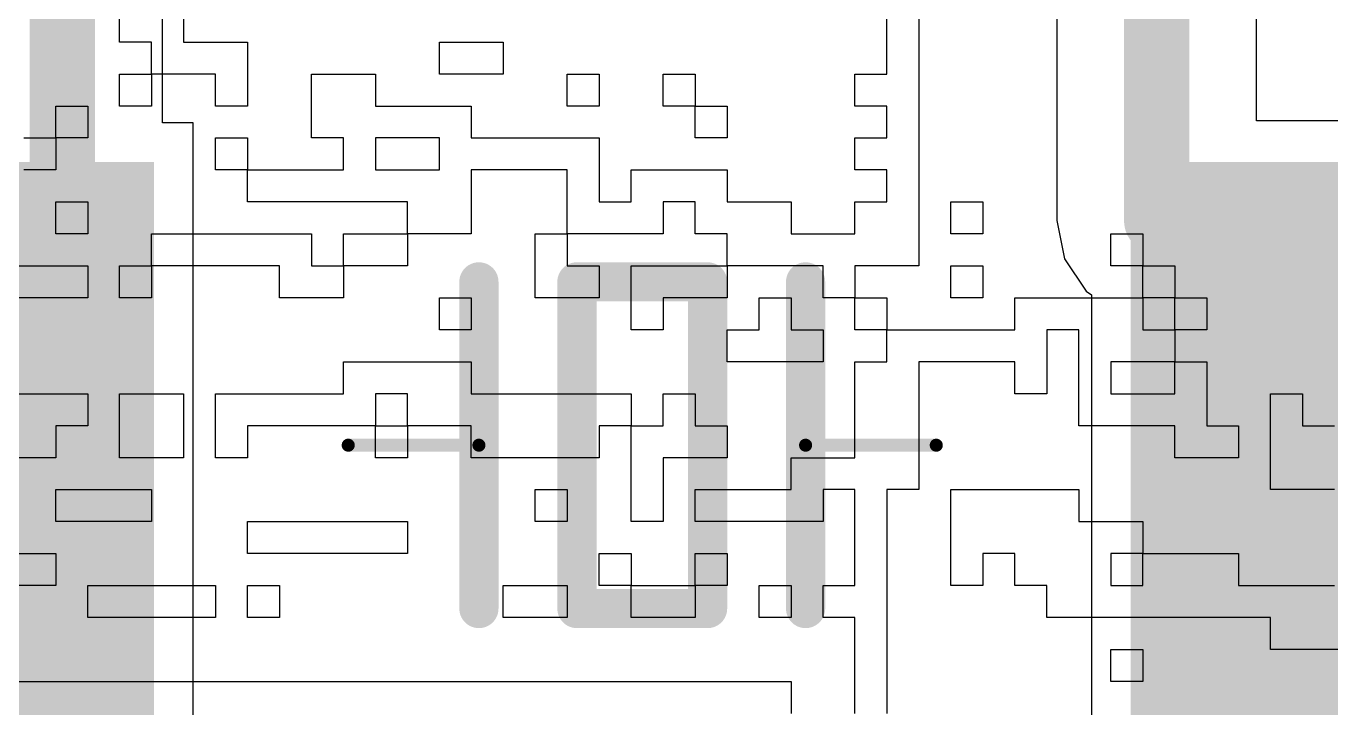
# Model space of a CAD drawing. Header units: inches. Extents: x 0.02 to 6.01, y 0.01 to 5.6.
# Drawn here: x 3.1107 to 3.3104, y 3.0198 to 3.1242 of the extents above; entities that cross this region are included whole.
import ezdxf

# ---------------------------------------------------------------- set-up
doc = ezdxf.new("R2010")
doc.units = ezdxf.units.IN
doc.header["$MEASUREMENT"] = 0
for name, color, linetype in [('Bottom Layer', 5, 'Continuous'), ('Bottom Overlay', 54, 'Continuous'), ('Mechanical 13', 56, 'Continuous'), ('Top Layer', 1, 'Continuous'), ('Top Paste', 8, 'Continuous'), ('Top Solder', 216, 'Continuous')]:
    doc.layers.add(name, color=color, linetype=linetype)

# ---------------------------------------------------------------- blocks, each defined once
blk = doc.blocks.new('XTAL_FOXSDLF_160_20_34')
at = {"layer": 'Top Layer'}
for points in [[(-0.29528, 0.03937), (-0.07874, 0.03937), (-0.07874, -0.03937), (-0.29528, -0.03937)], [(0.07874, 0.03937), (0.29528, 0.03937), (0.29528, -0.03937), (0.07874, -0.03937)]]:
    blk.add_hatch(color=1, dxfattribs=at).paths.add_polyline_path(points)
at = {"layer": 'Top Paste'}
for points in [[(-0.29528, 0.03937), (-0.07874, 0.03937), (-0.07874, -0.03937), (-0.29528, -0.03937)], [(0.07874, 0.03937), (0.29528, 0.03937), (0.29528, -0.03937), (0.07874, -0.03937)]]:
    blk.add_hatch(color=8, dxfattribs=at).paths.add_polyline_path(points)
at = {"layer": 'Top Solder'}
for points in [[(-0.29928, 0.04337), (-0.07474, 0.04337), (-0.07474, -0.04337), (-0.29928, -0.04337)], [(0.07474, 0.04337), (0.29928, 0.04337), (0.29928, -0.04337), (0.07474, -0.04337)]]:
    blk.add_hatch(color=216, dxfattribs=at).paths.add_polyline_path(points)
at = {"layer": 'Mechanical 13'}
for points in [[(-0.025, 0.025, 0.006, 0.006, 0), (-0.025, 0, 0.006, 0.006, 0)], [(0.01, 0.025, 0.006, 0.006, 0), (-0.01, 0.025, 0.006, 0.006, 0)], [(-0.01, 0.025, 0.006, 0.006, 0), (-0.01, -0.025, 0.006, 0.006, 0)], [(0.01, 0.025, 0.006, 0.006, 0), (0.01, -0.025, 0.006, 0.006, 0)], [(0.025, 0.025, 0.006, 0.006, 0), (0.025, 0, 0.006, 0.006, 0)], [(-0.025, 0, 0.006, 0.006, 0), (-0.025, -0.025, 0.006, 0.006, 0)], [(0.025, 0, 0.006, 0.006, 0), (0.025, -0.025, 0.006, 0.006, 0)], [(-0.025, 0, 0.002, 0.002, 0), (-0.045, 0, 0.002, 0.002, 0)], [(0.045, 0, 0.002, 0.002, 0), (0.025, 0, 0.002, 0.002, 0)], [(0.01, -0.025, 0.006, 0.006, 0), (-0.01, -0.025, 0.006, 0.006, 0)]]:
    blk.add_lwpolyline(points, format="xyseb", dxfattribs=at)
for points in [[(-0.0265, 0.025, 0.003, 0.003, 1), (-0.0235, 0.025, 0.003, 0.003, 1)], [(-0.0115, 0.025, 0.003, 0.003, 1), (-0.0085, 0.025, 0.003, 0.003, 1)], [(-0.0115, 0.025, 0.003, 0.003, 1), (-0.0085, 0.025, 0.003, 0.003, 1)], [(0.0085, 0.025, 0.003, 0.003, 1), (0.0115, 0.025, 0.003, 0.003, 1)], [(0.0085, 0.025, 0.003, 0.003, 1), (0.0115, 0.025, 0.003, 0.003, 1)], [(0.0235, 0.025, 0.003, 0.003, 1), (0.0265, 0.025, 0.003, 0.003, 1)], [(-0.0265, 0, 0.003, 0.003, 1), (-0.0235, 0, 0.003, 0.003, 1)], [(-0.0265, 0, 0.003, 0.003, 1), (-0.0235, 0, 0.003, 0.003, 1)], [(0.0235, 0, 0.003, 0.003, 1), (0.0265, 0, 0.003, 0.003, 1)], [(0.0235, 0, 0.003, 0.003, 1), (0.0265, 0, 0.003, 0.003, 1)], [(-0.0455, 0, 0.001, 0.001, 1), (-0.0445, 0, 0.001, 0.001, 1)], [(-0.0255, 0, 0.001, 0.001, 1), (-0.0245, 0, 0.001, 0.001, 1)], [(0.0245, 0, 0.001, 0.001, 1), (0.0255, 0, 0.001, 0.001, 1)], [(0.0445, 0, 0.001, 0.001, 1), (0.0455, 0, 0.001, 0.001, 1)], [(-0.0265, -0.025, 0.003, 0.003, 1), (-0.0235, -0.025, 0.003, 0.003, 1)], [(-0.0115, -0.025, 0.003, 0.003, 1), (-0.0085, -0.025, 0.003, 0.003, 1)], [(-0.0115, -0.025, 0.003, 0.003, 1), (-0.0085, -0.025, 0.003, 0.003, 1)], [(0.0085, -0.025, 0.003, 0.003, 1), (0.0115, -0.025, 0.003, 0.003, 1)], [(0.0085, -0.025, 0.003, 0.003, 1), (0.0115, -0.025, 0.003, 0.003, 1)], [(0.0235, -0.025, 0.003, 0.003, 1), (0.0265, -0.025, 0.003, 0.003, 1)]]:
    blk.add_lwpolyline(points, format="xyseb", close=True, dxfattribs=at)

msp = doc.modelspace()

# ---------------------------------------------------------------- linework, layer by layer
at = {"layer": 'Bottom Layer'}
msp.add_lwpolyline([(4.54993, 5.5954, 0.01, 0.01, -0.760418), (3.00371, 0.01993, 0.01, 0.01, 0)], format="xyseb", dxfattribs=at)
at = {"layer": 'Bottom Overlay'}
for p, q in [((3.24245, 3.11681), (3.24245, 3.16575)), ((3.24735, 3.14128), (3.24735, 3.08745)), ((3.12501, 3.12171), (3.12501, 3.1266)), ((3.1348, 3.1266), (3.1348, 3.12171)), ((3.12991, 3.12171), (3.12501, 3.12171)), ((3.12991, 3.11681), (3.12991, 3.12171)), ((3.1348, 3.12171), (3.14459, 3.12171)), ((3.14459, 3.12171), (3.14459, 3.11192)), ((3.17395, 3.11681), (3.17395, 3.12171)), ((3.17395, 3.12171), (3.18373, 3.12171)), ((3.18373, 3.12171), (3.18373, 3.11681)), ((3.12501, 3.11192), (3.12501, 3.11681)), ((3.12501, 3.11681), (3.12991, 3.11681)), ((3.12991, 3.11681), (3.12991, 3.11192)), ((3.13969, 3.11681), (3.12991, 3.11681)), ((3.13969, 3.11192), (3.13969, 3.11681)), ((3.15437, 3.10703), (3.15437, 3.11681)), ((3.15437, 3.11681), (3.16416, 3.11681)), ((3.16416, 3.11681), (3.16416, 3.11192)), ((3.18373, 3.11681), (3.17395, 3.11681)), ((3.19352, 3.11192), (3.19352, 3.11681)), ((3.19352, 3.11681), (3.19841, 3.11681)), ((3.19841, 3.11681), (3.19841, 3.11192)), ((3.2082, 3.11192), (3.2082, 3.11681)), ((3.2082, 3.11681), (3.21309, 3.11681)), ((3.21309, 3.11681), (3.21309, 3.11192)), ((3.23756, 3.11192), (3.23756, 3.11681)), ((3.23756, 3.11681), (3.24245, 3.11681)), ((3.11523, 3.10703), (3.11523, 3.11192)), ((3.11523, 3.11192), (3.12012, 3.11192)), ((3.12012, 3.11192), (3.12012, 3.10703)), ((3.12991, 3.11192), (3.12501, 3.11192)), ((3.14459, 3.11192), (3.13969, 3.11192)), ((3.16416, 3.11192), (3.17884, 3.11192)), ((3.17884, 3.11192), (3.17884, 3.10703)), ((3.19841, 3.11192), (3.19352, 3.11192)), ((3.21309, 3.11192), (3.2082, 3.11192)), ((3.21309, 3.10703), (3.21309, 3.11192)), ((3.21309, 3.11192), (3.21799, 3.11192)), ((3.21799, 3.11192), (3.21799, 3.10703)), ((3.24245, 3.11192), (3.23756, 3.11192)), ((3.24245, 3.10703), (3.24245, 3.11192)), ((3.11033, 3.10703), (3.11523, 3.10703)), ((3.11523, 3.10703), (3.11523, 3.10213)), ((3.12012, 3.10703), (3.11523, 3.10703)), ((3.13969, 3.10213), (3.13969, 3.10703)), ((3.13969, 3.10703), (3.14459, 3.10703)), ((3.14459, 3.10703), (3.14459, 3.10213)), ((3.15927, 3.10703), (3.15437, 3.10703)), ((3.15927, 3.10213), (3.15927, 3.10703)), ((3.17395, 3.10703), (3.16416, 3.10703)), ((3.16416, 3.10703), (3.16416, 3.10213)), ((3.17395, 3.10213), (3.17395, 3.10703)), ((3.17884, 3.10703), (3.19841, 3.10703)), ((3.19841, 3.10703), (3.19841, 3.09724)), ((3.21799, 3.10703), (3.21309, 3.10703)), ((3.23756, 3.10213), (3.23756, 3.10703)), ((3.23756, 3.10703), (3.24245, 3.10703)), ((3.11523, 3.10213), (3.11033, 3.10213)), ((3.14459, 3.10213), (3.13969, 3.10213)), ((3.14459, 3.09724), (3.14459, 3.10213)), ((3.14459, 3.10213), (3.15927, 3.10213)), ((3.16416, 3.10213), (3.17395, 3.10213)), ((3.19352, 3.10213), (3.17884, 3.10213)), ((3.17884, 3.10213), (3.17884, 3.09235)), ((3.19352, 3.09235), (3.19352, 3.10213)), ((3.20331, 3.09724), (3.20331, 3.10213)), ((3.20331, 3.10213), (3.21799, 3.10213)), ((3.21799, 3.10213), (3.21799, 3.09724)), ((3.24245, 3.10213), (3.23756, 3.10213)), ((3.24245, 3.09724), (3.24245, 3.10213)), ((3.11523, 3.09235), (3.11523, 3.09724)), ((3.11523, 3.09724), (3.12012, 3.09724)), ((3.12012, 3.09724), (3.12012, 3.09235)), ((3.16905, 3.09724), (3.14459, 3.09724)), ((3.16905, 3.09235), (3.16905, 3.09724)), ((3.19841, 3.09724), (3.20331, 3.09724)), ((3.21309, 3.09724), (3.2082, 3.09724)), ((3.2082, 3.09724), (3.2082, 3.09235)), ((3.21309, 3.09235), (3.21309, 3.09724)), ((3.21799, 3.09724), (3.22777, 3.09724)), ((3.22777, 3.09724), (3.22777, 3.09235)), ((3.23756, 3.09235), (3.23756, 3.09724)), ((3.23756, 3.09724), (3.24245, 3.09724)), ((3.25224, 3.09235), (3.25224, 3.09724)), ((3.25224, 3.09724), (3.25713, 3.09724)), ((3.25713, 3.09724), (3.25713, 3.09235)), ((3.12012, 3.09235), (3.11523, 3.09235)), ((3.12991, 3.08745), (3.12991, 3.09235)), ((3.12991, 3.09235), (3.15437, 3.09235)), ((3.15437, 3.09235), (3.15437, 3.08745)), ((3.15927, 3.08745), (3.15927, 3.09235)), ((3.15927, 3.09235), (3.16905, 3.09235)), ((3.16905, 3.09235), (3.16905, 3.08745)), ((3.17884, 3.09235), (3.16905, 3.09235)), ((3.18863, 3.08256), (3.18863, 3.09235)), ((3.18863, 3.09235), (3.19352, 3.09235)), ((3.19352, 3.09235), (3.19352, 3.08745)), ((3.2082, 3.09235), (3.19352, 3.09235)), ((3.21799, 3.09235), (3.21309, 3.09235)), ((3.21799, 3.08745), (3.21799, 3.09235)), ((3.22777, 3.09235), (3.23756, 3.09235)), ((3.25713, 3.09235), (3.25224, 3.09235)), ((3.27671, 3.08745), (3.27671, 3.09235)), ((3.27671, 3.09235), (3.2816, 3.09235)), ((3.2816, 3.09235), (3.2816, 3.08745)), ((3.08587, 3.08745), (3.12012, 3.08745)), ((3.12012, 3.08745), (3.12012, 3.08256)), ((3.12501, 3.08745), (3.12991, 3.08745)), ((3.12501, 3.08256), (3.12501, 3.08745)), ((3.12991, 3.08745), (3.12991, 3.08256)), ((3.13969, 3.08745), (3.12991, 3.08745)), ((3.14459, 3.08745), (3.13969, 3.08745)), ((3.14948, 3.08745), (3.14459, 3.08745)), ((3.14948, 3.08256), (3.14948, 3.08745)), ((3.15437, 3.08745), (3.15927, 3.08745)), ((3.15927, 3.08745), (3.15927, 3.08256)), ((3.16416, 3.08745), (3.15927, 3.08745)), ((3.16905, 3.08745), (3.16416, 3.08745)), ((3.19352, 3.08745), (3.19841, 3.08745)), ((3.19841, 3.08745), (3.19841, 3.08256)), ((3.20331, 3.07767), (3.20331, 3.08745)), ((3.20331, 3.08745), (3.21799, 3.08745)), ((3.21799, 3.08745), (3.21799, 3.08256)), ((3.23267, 3.08745), (3.21799, 3.08745)), ((3.23267, 3.08256), (3.23267, 3.08745)), ((3.24735, 3.08745), (3.23756, 3.08745)), ((3.23756, 3.08745), (3.23756, 3.08256)), ((3.25224, 3.08256), (3.25224, 3.08745)), ((3.25224, 3.08745), (3.25713, 3.08745)), ((3.25713, 3.08745), (3.25713, 3.08256)), ((3.2816, 3.08745), (3.27671, 3.08745)), ((3.2816, 3.08256), (3.2816, 3.08745)), ((3.2816, 3.08745), (3.28649, 3.08745)), ((3.28649, 3.08745), (3.28649, 3.08256)), ((3.12012, 3.08256), (3.07608, 3.08256)), ((3.12991, 3.08256), (3.12501, 3.08256)), ((3.15927, 3.08256), (3.14948, 3.08256)), ((3.17395, 3.07767), (3.17395, 3.08256)), ((3.17395, 3.08256), (3.17884, 3.08256)), ((3.17884, 3.08256), (3.17884, 3.07767)), ((3.19841, 3.08256), (3.18863, 3.08256)), ((3.21799, 3.08256), (3.2082, 3.08256)), ((3.2082, 3.08256), (3.2082, 3.07767)), ((3.22288, 3.07767), (3.22288, 3.08256)), ((3.22288, 3.08256), (3.22777, 3.08256)), ((3.22777, 3.08256), (3.22777, 3.07767)), ((3.23756, 3.08256), (3.23267, 3.08256)), ((3.23756, 3.07767), (3.23756, 3.08256)), ((3.23756, 3.08256), (3.24245, 3.08256)), ((3.24245, 3.08256), (3.24245, 3.07767)), ((3.25713, 3.08256), (3.25224, 3.08256)), ((3.26203, 3.07767), (3.26203, 3.08256)), ((3.26203, 3.08256), (3.2816, 3.08256)), ((3.28649, 3.08256), (3.2816, 3.08256)), ((3.2816, 3.08256), (3.2816, 3.07767)), ((3.28649, 3.07767), (3.28649, 3.08256)), ((3.28649, 3.08256), (3.29139, 3.08256)), ((3.29139, 3.08256), (3.29139, 3.07767)), ((3.17884, 3.07767), (3.17395, 3.07767)), ((3.2082, 3.07767), (3.20331, 3.07767)), ((3.21799, 3.07277), (3.21799, 3.07767)), ((3.21799, 3.07767), (3.22288, 3.07767)), ((3.22777, 3.07767), (3.23267, 3.07767)), ((3.23267, 3.07767), (3.23267, 3.07277)), ((3.24245, 3.07767), (3.23756, 3.07767)), ((3.24245, 3.07277), (3.24245, 3.07767)), ((3.24245, 3.07767), (3.26203, 3.07767)), ((3.27181, 3.07767), (3.26692, 3.07767)), ((3.26692, 3.07767), (3.26692, 3.06788)), ((3.27181, 3.06299), (3.27181, 3.07767)), ((3.2816, 3.07767), (3.28649, 3.07767)), ((3.29139, 3.07767), (3.28649, 3.07767)), ((3.28649, 3.07767), (3.28649, 3.07277)), ((3.15927, 3.06788), (3.15927, 3.07277)), ((3.15927, 3.07277), (3.17884, 3.07277)), ((3.17884, 3.07277), (3.17884, 3.06788)), ((3.23267, 3.07277), (3.21799, 3.07277)), ((3.23756, 3.05809), (3.23756, 3.07277)), ((3.23756, 3.07277), (3.24245, 3.07277)), ((3.26203, 3.07277), (3.24735, 3.07277)), ((3.24735, 3.07277), (3.24735, 3.0532)), ((3.26203, 3.06788), (3.26203, 3.07277)), ((3.28649, 3.07277), (3.27671, 3.07277)), ((3.27671, 3.07277), (3.27671, 3.06788)), ((3.28649, 3.07277), (3.29139, 3.07277)), ((3.28649, 3.06788), (3.28649, 3.07277)), ((3.29139, 3.07277), (3.29139, 3.06299)), ((3.07608, 3.06788), (3.12012, 3.06788)), ((3.12012, 3.06788), (3.12012, 3.06299)), ((3.12501, 3.05809), (3.12501, 3.06788)), ((3.12501, 3.06788), (3.1348, 3.06788)), ((3.1348, 3.06788), (3.1348, 3.06299)), ((3.13969, 3.05809), (3.13969, 3.06788)), ((3.13969, 3.06788), (3.15437, 3.06788)), ((3.15437, 3.06788), (3.15927, 3.06788)), ((3.16905, 3.06788), (3.16416, 3.06788)), ((3.16416, 3.06788), (3.16416, 3.06299)), ((3.16905, 3.06299), (3.16905, 3.06788)), ((3.17884, 3.06788), (3.20331, 3.06788)), ((3.20331, 3.06788), (3.20331, 3.06299)), ((3.2082, 3.06299), (3.2082, 3.06788)), ((3.2082, 3.06788), (3.21309, 3.06788)), ((3.21309, 3.06788), (3.21309, 3.06299)), ((3.26692, 3.06788), (3.26203, 3.06788)), ((3.27671, 3.06788), (3.28649, 3.06788)), ((3.30117, 3.0532), (3.30117, 3.06788)), ((3.30117, 3.06788), (3.30607, 3.06788)), ((3.30607, 3.06788), (3.30607, 3.06299)), ((3.12012, 3.06299), (3.11523, 3.06299)), ((3.11523, 3.06299), (3.11523, 3.05809)), ((3.1348, 3.06299), (3.1348, 3.05809)), ((3.16416, 3.06299), (3.14459, 3.06299)), ((3.14459, 3.06299), (3.14459, 3.05809)), ((3.16416, 3.05809), (3.16416, 3.06299)), ((3.16416, 3.06299), (3.16905, 3.06299)), ((3.16905, 3.06299), (3.16905, 3.05809)), ((3.17884, 3.06299), (3.16905, 3.06299)), ((3.17884, 3.05809), (3.17884, 3.06299)), ((3.20331, 3.06299), (3.19841, 3.06299)), ((3.19841, 3.06299), (3.19841, 3.05809)), ((3.20331, 3.04831), (3.20331, 3.06299)), ((3.20331, 3.06299), (3.2082, 3.06299)), ((3.21309, 3.06299), (3.21799, 3.06299)), ((3.21799, 3.06299), (3.21799, 3.05809)), ((3.28649, 3.06299), (3.27181, 3.06299)), ((3.28649, 3.05809), (3.28649, 3.06299)), ((3.29139, 3.06299), (3.29628, 3.06299)), ((3.29628, 3.06299), (3.29628, 3.05809)), ((3.30607, 3.06299), (3.31096, 3.06299)), ((3.11523, 3.05809), (3.10544, 3.05809)), ((3.1348, 3.05809), (3.12501, 3.05809)), ((3.14459, 3.05809), (3.13969, 3.05809)), ((3.16905, 3.05809), (3.16416, 3.05809)), ((3.19841, 3.05809), (3.17884, 3.05809)), ((3.21799, 3.05809), (3.2082, 3.05809)), ((3.2082, 3.05809), (3.2082, 3.04831)), ((3.22777, 3.0532), (3.22777, 3.05809)), ((3.22777, 3.05809), (3.23756, 3.05809)), ((3.29628, 3.05809), (3.28649, 3.05809)), ((3.11523, 3.04831), (3.11523, 3.0532)), ((3.11523, 3.0532), (3.12991, 3.0532)), ((3.12991, 3.0532), (3.12991, 3.04831)), ((3.18863, 3.0532), (3.19352, 3.0532)), ((3.18863, 3.04831), (3.18863, 3.0532)), ((3.19352, 3.0532), (3.19352, 3.04831)), ((3.21309, 3.04831), (3.21309, 3.0532)), ((3.21309, 3.0532), (3.22777, 3.0532)), ((3.23756, 3.0532), (3.23267, 3.0532)), ((3.23267, 3.0532), (3.23267, 3.04831)), ((3.23756, 3.03852), (3.23756, 3.0532)), ((3.24735, 3.0532), (3.24245, 3.0532)), ((3.24245, 3.0532), (3.24245, 3.01895)), ((3.25224, 3.03852), (3.25224, 3.0532)), ((3.25224, 3.0532), (3.27181, 3.0532)), ((3.27181, 3.0532), (3.27181, 3.04831)), ((3.31096, 3.0532), (3.30117, 3.0532)), ((3.12012, 3.04831), (3.11523, 3.04831)), ((3.12991, 3.04831), (3.12012, 3.04831)), ((3.14459, 3.04341), (3.14459, 3.04831)), ((3.14459, 3.04831), (3.16905, 3.04831)), ((3.16905, 3.04831), (3.16905, 3.04341)), ((3.19352, 3.04831), (3.18863, 3.04831)), ((3.2082, 3.04831), (3.20331, 3.04831)), ((3.23267, 3.04831), (3.21309, 3.04831)), ((3.27181, 3.04831), (3.2816, 3.04831)), ((3.2816, 3.04831), (3.2816, 3.04341)), ((3.10544, 3.04341), (3.11523, 3.04341)), ((3.11523, 3.04341), (3.11523, 3.03852)), ((3.14948, 3.04341), (3.14459, 3.04341)), ((3.16905, 3.04341), (3.14948, 3.04341)), ((3.19841, 3.03852), (3.19841, 3.04341)), ((3.19841, 3.04341), (3.20331, 3.04341)), ((3.20331, 3.04341), (3.20331, 3.03852)), ((3.21309, 3.03852), (3.21309, 3.04341)), ((3.21309, 3.04341), (3.21799, 3.04341)), ((3.21799, 3.04341), (3.21799, 3.03852)), ((3.26203, 3.04341), (3.25713, 3.04341)), ((3.25713, 3.04341), (3.25713, 3.03852)), ((3.26203, 3.03852), (3.26203, 3.04341)), ((3.2816, 3.04341), (3.27671, 3.04341)), ((3.27671, 3.04341), (3.27671, 3.03852)), ((3.2816, 3.03852), (3.2816, 3.04341)), ((3.2816, 3.04341), (3.29628, 3.04341)), ((3.29628, 3.04341), (3.29628, 3.03852)), ((3.11523, 3.03852), (3.10544, 3.03852)), ((3.12012, 3.03363), (3.12012, 3.03852)), ((3.12012, 3.03852), (3.13969, 3.03852)), ((3.13969, 3.03852), (3.13969, 3.03363)), ((3.14459, 3.03363), (3.14459, 3.03852)), ((3.14459, 3.03852), (3.14948, 3.03852)), ((3.14948, 3.03852), (3.14948, 3.03363)), ((3.18373, 3.03363), (3.18373, 3.03852)), ((3.18373, 3.03852), (3.18863, 3.03852)), ((3.18863, 3.03852), (3.19352, 3.03852)), ((3.19352, 3.03852), (3.19352, 3.03363)), ((3.20331, 3.03852), (3.19841, 3.03852)), ((3.20331, 3.03852), (3.2082, 3.03852)), ((3.20331, 3.03363), (3.20331, 3.03852)), ((3.2082, 3.03852), (3.21309, 3.03852)), ((3.21799, 3.03852), (3.21309, 3.03852)), ((3.21309, 3.03852), (3.21309, 3.03363)), ((3.22288, 3.03363), (3.22288, 3.03852)), ((3.22288, 3.03852), (3.22777, 3.03852)), ((3.22777, 3.03852), (3.22777, 3.03363)), ((3.23267, 3.03363), (3.23267, 3.03852)), ((3.23267, 3.03852), (3.23756, 3.03852)), ((3.25713, 3.03852), (3.25224, 3.03852)), ((3.26692, 3.03852), (3.26203, 3.03852)), ((3.26692, 3.03363), (3.26692, 3.03852)), ((3.27671, 3.03852), (3.2816, 3.03852)), ((3.29628, 3.03852), (3.31096, 3.03852)), ((3.12991, 3.03363), (3.12012, 3.03363)), ((3.1348, 3.03363), (3.12991, 3.03363)), ((3.13969, 3.03363), (3.1348, 3.03363)), ((3.14948, 3.03363), (3.14459, 3.03363)), ((3.19352, 3.03363), (3.18373, 3.03363)), ((3.21309, 3.03363), (3.20331, 3.03363)), ((3.22777, 3.03363), (3.22288, 3.03363)), ((3.23756, 3.03363), (3.23267, 3.03363)), ((3.23756, 3.01895), (3.23756, 3.03363)), ((3.30117, 3.03363), (3.26692, 3.03363)), ((3.30117, 3.02873), (3.30117, 3.03363)), ((3.27671, 3.02384), (3.27671, 3.02873)), ((3.27671, 3.02873), (3.2816, 3.02873)), ((3.2816, 3.02873), (3.2816, 3.02384)), ((3.32564, 3.02873), (3.30117, 3.02873)), ((3.08097, 3.02384), (3.22777, 3.02384)), ((3.22777, 3.02384), (3.22777, 3.01895)), ((3.2816, 3.02384), (3.27671, 3.02384))]:
    msp.add_line(p, q, dxfattribs=at)
at = {"layer": 'Top Layer'}
for p, q in [((3.13155, 3.10937), (3.13155, 3.1815)), ((3.29903, 3.10966), (3.29903, 3.14507)), ((3.26845, 3.14208), (3.26845, 3.09437)), ((3.13626, 3.10937), (3.13155, 3.10937)), ((3.13626, 3.01063), (3.13626, 3.10937)), ((3.35764, 3.10966), (3.29903, 3.10966)), ((3.26845, 3.09437), (3.26961, 3.08852)), ((3.26961, 3.08852), (3.27293, 3.08356)), ((3.27293, 3.08356), (3.27374, 3.08301)), ((3.27374, 3.08301), (3.27374, 3.01063))]:
    msp.add_line(p, q, dxfattribs=at)
for points in [[(4.54809, 5.5936, 0.01, 0.01, -0.760418), (3.00187, 0.01813, 0.01, 0.01, 0)], [(3.11626, 3.09437, 0.01, 0.01, 0), (3.11626, 3.20226, 0.01, 0.01, 0)], [(3.28374, 3.09437, 0.01, 0.01, 0), (3.28374, 3.14507, 0.01, 0.01, 0)], [(3.08189, 3.06, 0.01, 0.01, 0), (3.11626, 3.09437, 0.01, 0.01, 0)], [(3.28374, 3.09437, 0.01, 0.01, 0), (3.35764, 3.09437, 0.01, 0.01, 0)]]:
    msp.add_lwpolyline(points, format="xyseb", dxfattribs=at)
for points in [[(3.11376, 3.09437, 0.005, 0.005, 1), (3.11876, 3.09437, 0.005, 0.005, 1)], [(3.11376, 3.09437, 0.005, 0.005, 1), (3.11876, 3.09437, 0.005, 0.005, 1)], [(3.28124, 3.09437, 0.005, 0.005, 1), (3.28624, 3.09437, 0.005, 0.005, 1)], [(3.28124, 3.09437, 0.005, 0.005, 1), (3.28624, 3.09437, 0.005, 0.005, 1)]]:
    msp.add_lwpolyline(points, format="xyseb", close=True, dxfattribs=at)

# ---------------------------------------------------------------- block references
at = {"rotation": 180}
msp.add_blockref('XTAL_FOXSDLF_160_20_34', (3.205, 3.06), dxfattribs=at)

doc.saveas('drawing.dxf')
